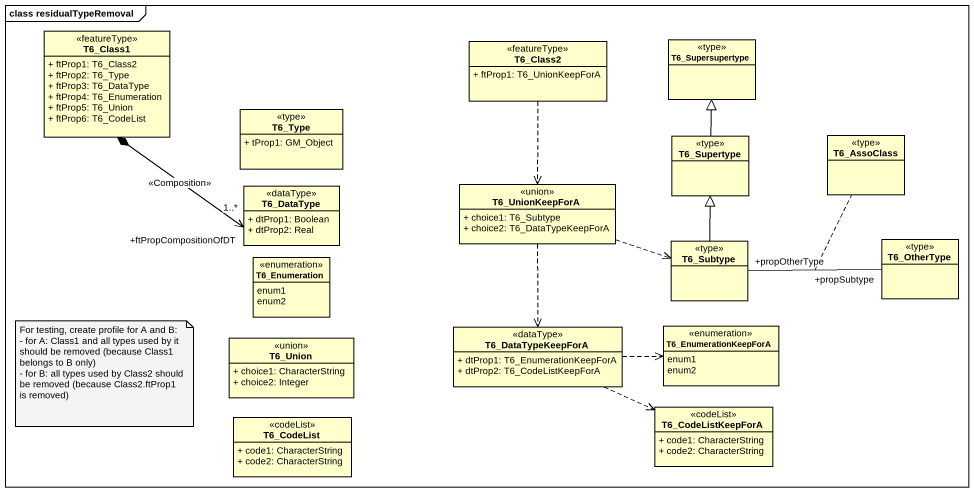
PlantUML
@startuml
mainframe class residualTypeRemoval
hide circle
hide empty members
skinparam classAttributeIconSize 0
class T6_Class1 <<featureType>> {
  + ftProp1: T6_Class2
  + ftProp2: T6_Type
  + ftProp3: T6_DataType
  + ftProp4: T6_Enumeration
  + ftProp5: T6_Union
  + ftProp6: T6_CodeList
}
class T6_Class2 <<featureType>> {
  + ftProp1: T6_UnionKeepForA
}
class T6_Supersupertype <<type>>
class T6_Type <<type>> {
  + tProp1: GM_Object
}
class T6_Supertype <<type>>
class T6_AssoClass <<type>>
class T6_DataType <<dataType>> {
  + dtProp1: Boolean
  + dtProp2: Real
}
class T6_UnionKeepForA <<union>> {
  + choice1: T6_Subtype
  + choice2: T6_DataTypeKeepForA
}
class T6_Subtype <<type>>
class T6_OtherType <<type>>
enum T6_Enumeration {
  enum1
  enum2
}
class T6_DataTypeKeepForA <<dataType>> {
  + dtProp1: T6_EnumerationKeepForA
  + dtProp2: T6_CodeListKeepForA
}
enum T6_EnumerationKeepForA {
  enum1
  enum2
}
class T6_Union <<union>> {
  + choice1: CharacterString
  + choice2: Integer
}
class T6_CodeListKeepForA <<codeList>> {
  + code1: CharacterString
  + code2: CharacterString
}
class T6_CodeList <<codeList>> {
  + code1: CharacterString
  + code2: CharacterString
}
T6_Class1 *--> "+ftPropCompositionOfDT\n1..*" T6_DataType : <<Composition>>
T6_Class2 ..> T6_UnionKeepForA
T6_Supertype -up-|> T6_Supersupertype
T6_UnionKeepForA .right.> T6_Subtype
T6_UnionKeepForA ..> T6_DataTypeKeepForA
T6_Subtype -up-|> T6_Supertype
T6_Subtype "+propOtherType" -right- "+propSubtype" T6_OtherType
(T6_Subtype, T6_OtherType) .. T6_AssoClass
T6_DataTypeKeepForA .right.> T6_EnumerationKeepForA
T6_DataTypeKeepForA .right.> T6_CodeListKeepForA
note as N1
  For testing, create profile for A and B:
  - for A: Class1 and all types used by it should be removed (because Class1 belongs to B only)
  - for B: all types used by Class2 should be removed (because Class2.ftProp1 is removed)
end note
@enduml
